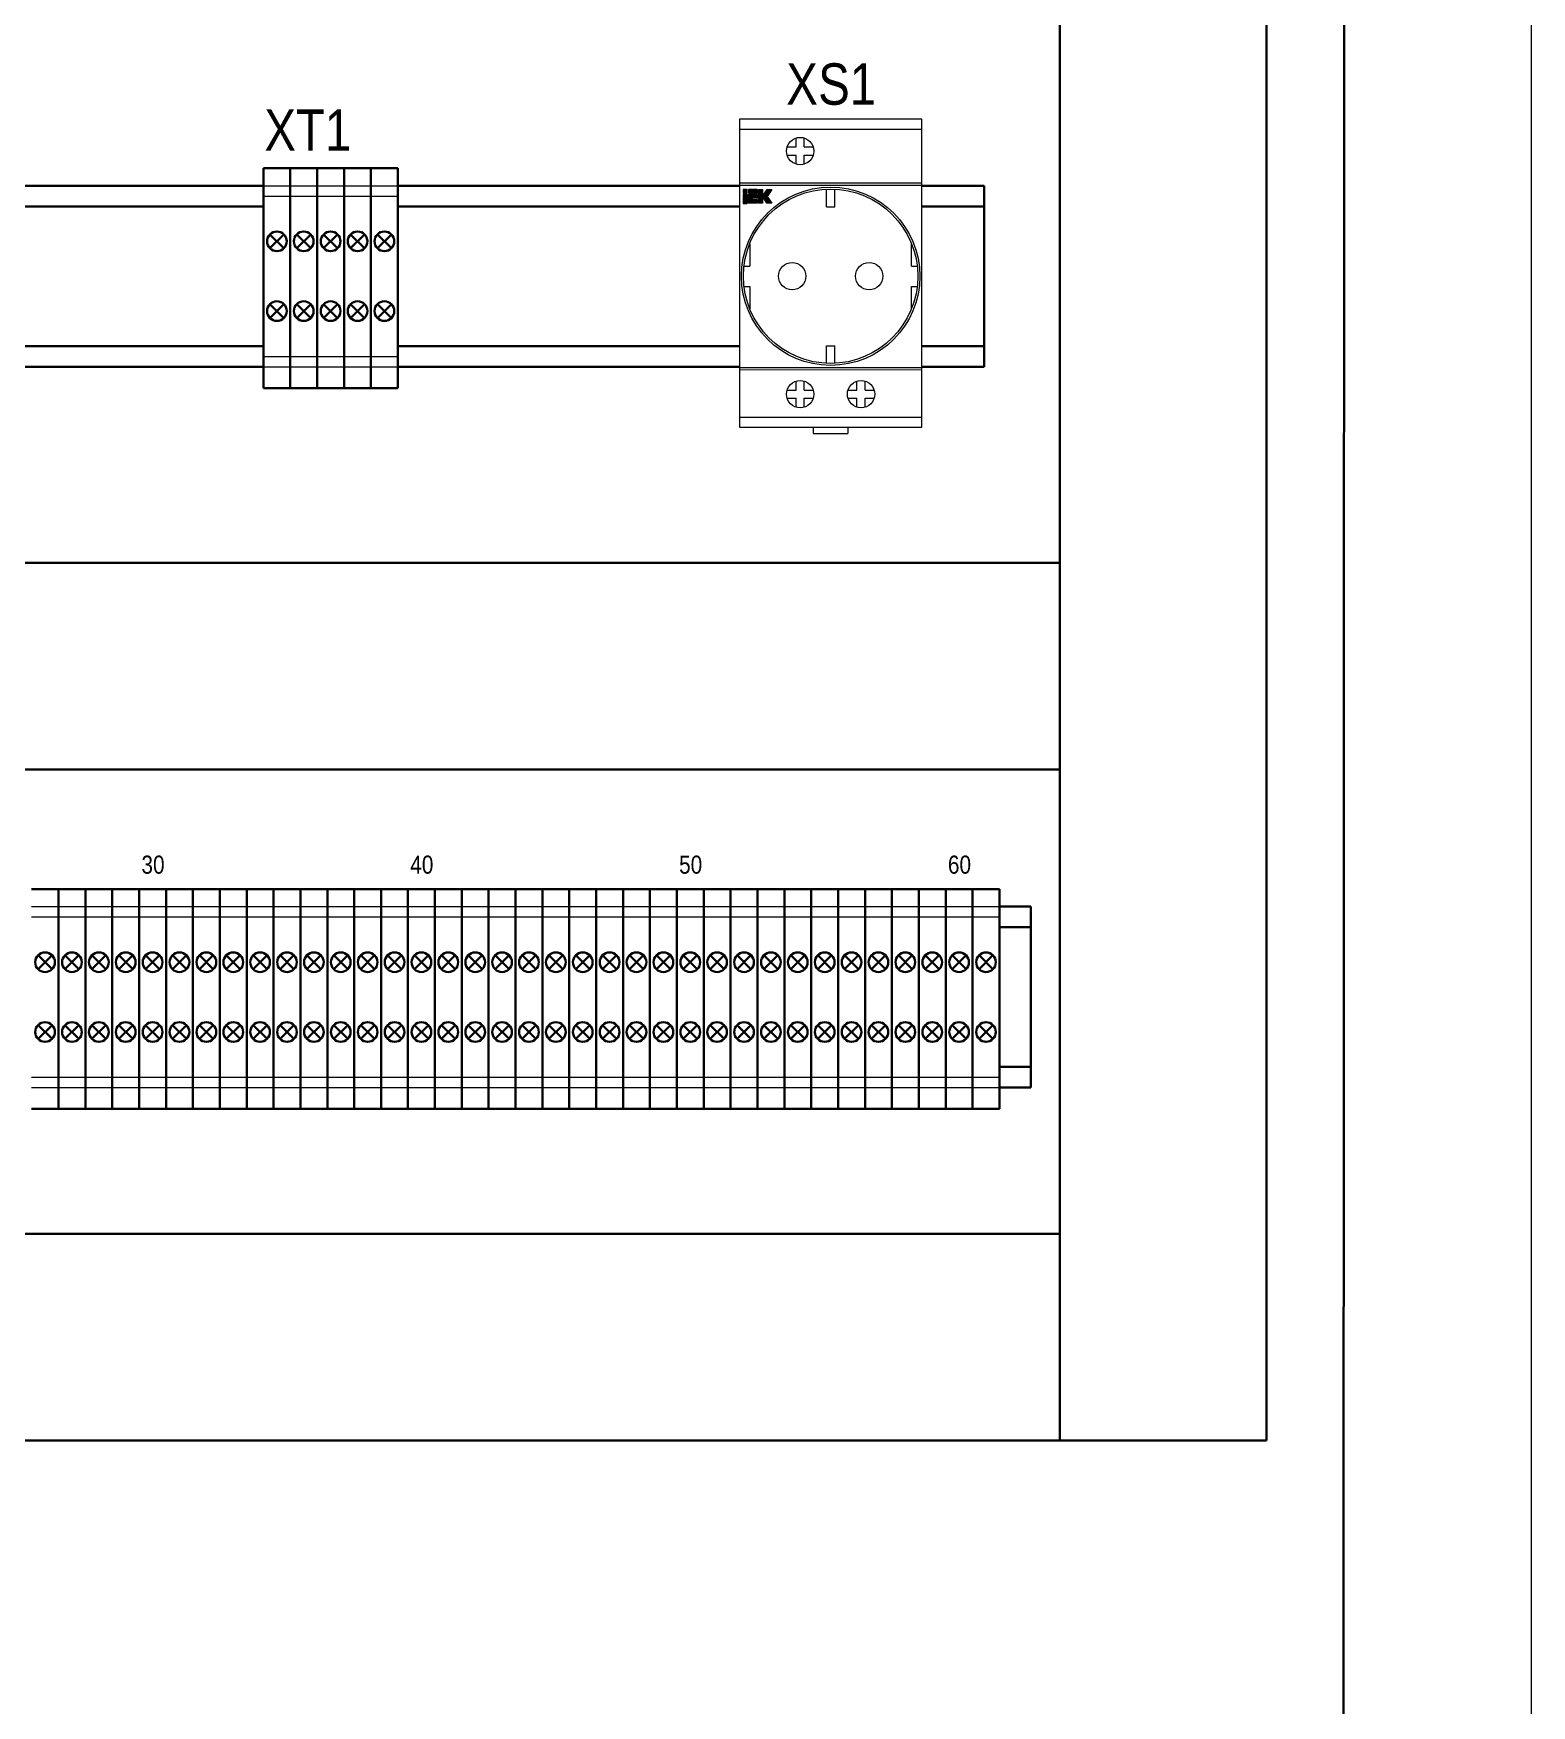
# Model space of a CAD drawing. Header units: millimetres. Extents: x -6000 to 26000, y -6000 to 26000.
# Drawn here: x 125.75 to 166.06, y -5219.36 to -5174.38 of the extents above; entities that cross this region are included whole.
import ezdxf

# ---------------------------------------------------------------- set-up
doc = ezdxf.new("R2010")
doc.units = ezdxf.units.MM
doc.header["$MEASUREMENT"] = 0
for name, color, linetype, lineweight in [('Чертеж и Рисунок_Ном._пера__1', 7, 'Continuous', 15), ('Чертеж и Рисунок_Ном._пера__2', 8, 'Continuous', 15), ('Чертеж и Рисунок_Ном._пера__21', 7, 'Continuous', 30), ('Чертеж и Рисунок_Ном._пера__7', 7, 'Continuous', 15)]:
    doc.layers.add(name, color=color, linetype=linetype, lineweight=lineweight)
for name, color, linetype, lineweight, true_color in [('Чертеж и Рисунок_Ном._пера__8', 7, 'Continuous', 15, 0xa80f02), ('Чертеж и Рисунок_Ном._пера__85', 7, 'Continuous', 5, 0x66b7ff), ('Чертеж и Рисунок_Ном._пера__9', 7, 'Continuous', 15, 0x3dad99)]:
    doc.layers.add(name, color=color, linetype=linetype, lineweight=lineweight, true_color=true_color)
doc.styles.add('СГЕНЕРИР_СТИЛЬ_1', font='')
doc.styles.get('СГЕНЕРИР_СТИЛЬ_1').set_extended_font_data('Arial Narrow')

msp = doc.modelspace()

# ---------------------------------------------------------------- hatches: boundary and pattern name
at = {"layer": 'Чертеж и Рисунок_Ном._пера__2', "linetype": 'Continuous', "lineweight": 15}
msp.add_hatch(color=8, dxfattribs=at).paths.add_polyline_path([(144.982, -5178.577), (144.982, -5178.678), (145.222, -5178.678), (145.222, -5178.577)])
at = {"layer": 'Чертеж и Рисунок_Ном._пера__8', "linetype": 'Continuous', "lineweight": 15, "true_color": 0xa80f02}
for points in [[(144.946, -5178.679), (144.946, -5178.577), (144.843, -5178.577), (144.843, -5178.679)], [(144.946, -5178.712), (144.843, -5178.712), (144.843, -5178.954), (144.946, -5178.954)], [(144.98, -5178.711), (144.98, -5178.951), (145.222, -5178.951), (145.222, -5178.849), (145.084, -5178.849), (145.084, -5178.814), (145.222, -5178.814), (145.222, -5178.711)], [(145.258, -5178.948), (145.361, -5178.948), (145.361, -5178.817), (145.397, -5178.817), (145.482, -5178.947), (145.611, -5178.947), (145.484, -5178.765), (145.61, -5178.577), (145.486, -5178.577), (145.397, -5178.712), (145.361, -5178.712), (145.36, -5178.577), (145.258, -5178.577)]]:
    msp.add_hatch(color=14, dxfattribs=at).paths.add_polyline_path(points)

# ---------------------------------------------------------------- linework, layer by layer
at = {"layer": 'Чертеж и Рисунок_Ном._пера__1', "color": 7, "linetype": 'Continuous', "lineweight": 15}
for p, q in [((131.934, -5178.48), (132.658, -5178.48)), ((131.934, -5178.758), (132.658, -5178.758)), ((132.658, -5178.48), (133.381, -5178.48)), ((132.658, -5178.758), (133.381, -5178.758)), ((133.381, -5178.48), (134.104, -5178.48)), ((133.381, -5178.758), (134.104, -5178.758)), ((134.104, -5178.48), (134.828, -5178.48)), ((134.104, -5178.758), (134.828, -5178.758)), ((134.828, -5178.48), (135.551, -5178.48)), ((134.828, -5178.758), (135.551, -5178.758)), ((131.934, -5183.07), (132.658, -5183.07)), ((131.934, -5183.349), (132.658, -5183.349)), ((132.658, -5183.07), (133.381, -5183.07)), ((132.658, -5183.349), (133.381, -5183.349)), ((133.381, -5183.07), (134.104, -5183.07)), ((133.381, -5183.349), (134.104, -5183.349)), ((134.104, -5183.07), (134.828, -5183.07)), ((134.104, -5183.349), (134.828, -5183.349)), ((134.828, -5183.07), (135.551, -5183.07)), ((134.828, -5183.349), (135.551, -5183.349)), ((125.698, -5197.87), (126.421, -5197.87)), ((125.698, -5198.149), (126.421, -5198.149)), ((126.421, -5197.87), (127.144, -5197.87)), ((126.421, -5198.149), (127.144, -5198.149)), ((127.144, -5197.87), (127.868, -5197.87)), ((127.144, -5198.149), (127.868, -5198.149)), ((127.868, -5197.87), (128.591, -5197.87)), ((127.868, -5198.149), (128.591, -5198.149)), ((128.591, -5197.87), (129.314, -5197.87)), ((128.591, -5198.149), (129.314, -5198.149)), ((129.314, -5197.87), (130.038, -5197.87)), ((129.314, -5198.149), (130.038, -5198.149)), ((130.038, -5197.87), (130.761, -5197.87)), ((130.038, -5198.149), (130.761, -5198.149)), ((130.761, -5197.87), (131.484, -5197.87)), ((130.761, -5198.149), (131.484, -5198.149)), ((131.484, -5197.87), (132.208, -5197.87)), ((131.484, -5198.149), (132.208, -5198.149)), ((132.208, -5197.87), (132.931, -5197.87)), ((132.208, -5198.149), (132.931, -5198.149)), ((132.931, -5197.87), (133.654, -5197.87)), ((132.931, -5198.149), (133.654, -5198.149)), ((133.654, -5197.87), (134.378, -5197.87)), ((133.654, -5198.149), (134.378, -5198.149)), ((134.378, -5197.87), (135.101, -5197.87)), ((134.378, -5198.149), (135.101, -5198.149)), ((135.101, -5197.87), (135.824, -5197.87)), ((135.101, -5198.149), (135.824, -5198.149)), ((135.824, -5197.87), (136.547, -5197.87)), ((135.824, -5198.149), (136.547, -5198.149)), ((136.547, -5197.87), (137.271, -5197.87)), ((136.547, -5198.149), (137.271, -5198.149)), ((137.271, -5197.87), (137.994, -5197.87)), ((137.271, -5198.149), (137.994, -5198.149)), ((137.994, -5197.87), (138.717, -5197.87)), ((137.994, -5198.149), (138.717, -5198.149)), ((138.717, -5197.87), (139.441, -5197.87)), ((138.717, -5198.149), (139.441, -5198.149)), ((139.441, -5197.87), (140.164, -5197.87)), ((139.441, -5198.149), (140.164, -5198.149)), ((140.164, -5197.87), (140.887, -5197.87)), ((140.164, -5198.149), (140.887, -5198.149)), ((140.887, -5197.87), (141.611, -5197.87)), ((140.887, -5198.149), (141.611, -5198.149)), ((141.611, -5197.87), (142.334, -5197.87)), ((141.611, -5198.149), (142.334, -5198.149)), ((142.334, -5197.87), (143.057, -5197.87)), ((142.334, -5198.149), (143.057, -5198.149)), ((143.057, -5197.87), (143.781, -5197.87)), ((143.057, -5198.149), (143.781, -5198.149)), ((143.781, -5197.87), (144.504, -5197.87)), ((143.781, -5198.149), (144.504, -5198.149)), ((144.504, -5197.87), (145.227, -5197.87)), ((144.504, -5198.149), (145.227, -5198.149)), ((145.227, -5197.87), (145.951, -5197.87)), ((145.227, -5198.149), (145.951, -5198.149)), ((145.951, -5197.87), (146.674, -5197.87)), ((145.951, -5198.149), (146.674, -5198.149)), ((146.674, -5197.87), (147.397, -5197.87)), ((146.674, -5198.149), (147.397, -5198.149)), ((147.397, -5197.87), (148.121, -5197.87)), ((147.397, -5198.149), (148.121, -5198.149)), ((148.121, -5197.87), (148.844, -5197.87)), ((148.121, -5198.149), (148.844, -5198.149)), ((148.844, -5197.87), (149.567, -5197.87)), ((148.844, -5198.149), (149.567, -5198.149)), ((149.567, -5197.87), (150.291, -5197.87)), ((149.567, -5198.149), (150.291, -5198.149)), ((150.291, -5197.87), (151.014, -5197.87)), ((150.291, -5198.149), (151.014, -5198.149)), ((151.014, -5197.87), (151.737, -5197.87)), ((151.014, -5198.149), (151.737, -5198.149)), ((125.698, -5202.461), (126.421, -5202.461)), ((125.698, -5202.739), (126.421, -5202.739)), ((126.421, -5202.461), (127.144, -5202.461)), ((126.421, -5202.739), (127.144, -5202.739)), ((127.144, -5202.461), (127.868, -5202.461)), ((127.144, -5202.739), (127.868, -5202.739)), ((127.868, -5202.461), (128.591, -5202.461)), ((127.868, -5202.739), (128.591, -5202.739)), ((128.591, -5202.461), (129.314, -5202.461)), ((128.591, -5202.739), (129.314, -5202.739)), ((129.314, -5202.461), (130.038, -5202.461)), ((129.314, -5202.739), (130.038, -5202.739)), ((130.038, -5202.461), (130.761, -5202.461)), ((130.038, -5202.739), (130.761, -5202.739)), ((130.761, -5202.461), (131.484, -5202.461)), ((130.761, -5202.739), (131.484, -5202.739)), ((131.484, -5202.461), (132.208, -5202.461)), ((131.484, -5202.739), (132.208, -5202.739)), ((132.208, -5202.461), (132.931, -5202.461)), ((132.208, -5202.739), (132.931, -5202.739)), ((132.931, -5202.461), (133.654, -5202.461)), ((132.931, -5202.739), (133.654, -5202.739)), ((133.654, -5202.461), (134.378, -5202.461)), ((133.654, -5202.739), (134.378, -5202.739)), ((134.378, -5202.461), (135.101, -5202.461)), ((134.378, -5202.739), (135.101, -5202.739)), ((135.101, -5202.461), (135.824, -5202.461)), ((135.101, -5202.739), (135.824, -5202.739)), ((135.824, -5202.461), (136.547, -5202.461)), ((135.824, -5202.739), (136.547, -5202.739)), ((136.547, -5202.461), (137.271, -5202.461)), ((136.547, -5202.739), (137.271, -5202.739)), ((137.271, -5202.461), (137.994, -5202.461)), ((137.271, -5202.739), (137.994, -5202.739)), ((137.994, -5202.461), (138.717, -5202.461)), ((137.994, -5202.739), (138.717, -5202.739)), ((138.717, -5202.461), (139.441, -5202.461)), ((138.717, -5202.739), (139.441, -5202.739)), ((139.441, -5202.461), (140.164, -5202.461)), ((139.441, -5202.739), (140.164, -5202.739)), ((140.164, -5202.461), (140.887, -5202.461)), ((140.164, -5202.739), (140.887, -5202.739)), ((140.887, -5202.461), (141.611, -5202.461)), ((140.887, -5202.739), (141.611, -5202.739)), ((141.611, -5202.461), (142.334, -5202.461)), ((141.611, -5202.739), (142.334, -5202.739)), ((142.334, -5202.461), (143.057, -5202.461)), ((142.334, -5202.739), (143.057, -5202.739)), ((143.057, -5202.461), (143.781, -5202.461)), ((143.057, -5202.739), (143.781, -5202.739)), ((143.781, -5202.461), (144.504, -5202.461)), ((143.781, -5202.739), (144.504, -5202.739)), ((144.504, -5202.461), (145.227, -5202.461)), ((144.504, -5202.739), (145.227, -5202.739)), ((145.227, -5202.461), (145.951, -5202.461)), ((145.227, -5202.739), (145.951, -5202.739)), ((145.951, -5202.461), (146.674, -5202.461)), ((145.951, -5202.739), (146.674, -5202.739)), ((146.674, -5202.461), (147.397, -5202.461)), ((146.674, -5202.739), (147.397, -5202.739)), ((147.397, -5202.461), (148.121, -5202.461)), ((147.397, -5202.739), (148.121, -5202.739)), ((148.121, -5202.461), (148.844, -5202.461)), ((148.121, -5202.739), (148.844, -5202.739)), ((148.844, -5202.461), (149.567, -5202.461)), ((148.844, -5202.739), (149.567, -5202.739)), ((149.567, -5202.461), (150.291, -5202.461)), ((149.567, -5202.739), (150.291, -5202.739)), ((150.291, -5202.461), (151.014, -5202.461)), ((150.291, -5202.739), (151.014, -5202.739)), ((151.014, -5202.461), (151.737, -5202.461)), ((151.014, -5202.739), (151.737, -5202.739))]:
    msp.add_line(p, q, dxfattribs=at)
at = {"layer": 'Чертеж и Рисунок_Ном._пера__2', "color": 8, "linetype": 'Continuous', "lineweight": 15}
msp.add_lwpolyline([(144.982, -5178.678), (145.222, -5178.678), (145.222, -5178.577), (144.982, -5178.577)], close=True, dxfattribs=at)
at = {"layer": 'Чертеж и Рисунок_Ном._пера__21', "color": 7, "linetype": 'Continuous', "lineweight": 30}
for p, q in [((161.043, -5106.529), (160.93, -5356.909)), ((153.36, -5212.235), (153.36, -5114.548)), ((158.924, -5114.548), (158.924, -5212.235)), ((131.934, -5183.921), (131.934, -5178.009)), ((131.934, -5178.009), (132.658, -5178.009)), ((132.658, -5178.009), (132.658, -5183.921)), ((132.658, -5183.921), (132.658, -5178.009)), ((132.658, -5178.009), (133.381, -5178.009)), ((133.381, -5178.009), (133.381, -5183.921)), ((133.381, -5183.921), (133.381, -5178.009)), ((133.381, -5178.009), (134.104, -5178.009)), ((134.104, -5178.009), (134.104, -5183.921)), ((134.104, -5183.921), (134.104, -5178.009)), ((134.104, -5178.009), (134.828, -5178.009)), ((134.828, -5178.009), (134.828, -5183.921)), ((134.828, -5183.921), (134.828, -5178.009)), ((134.828, -5178.009), (135.551, -5178.009)), ((135.551, -5178.009), (135.551, -5183.921)), ((124.017, -5178.48), (131.934, -5178.48)), ((135.551, -5178.48), (144.741, -5178.48)), ((149.651, -5178.48), (151.327, -5178.48)), ((151.327, -5183.349), (151.327, -5178.48)), ((124.004, -5179.036), (131.934, -5179.036)), ((135.551, -5179.036), (144.741, -5179.036)), ((149.651, -5179.036), (151.327, -5179.036)), ((132.483, -5179.788), (132.109, -5180.163)), ((132.109, -5179.788), (132.483, -5180.163)), ((133.207, -5179.788), (132.832, -5180.163)), ((132.832, -5179.788), (133.207, -5180.163)), ((133.93, -5179.788), (133.555, -5180.163)), ((133.555, -5179.788), (133.93, -5180.163)), ((134.653, -5179.788), (134.279, -5180.163)), ((134.279, -5179.788), (134.653, -5180.163)), ((135.377, -5179.788), (135.002, -5180.163)), ((135.002, -5179.788), (135.377, -5180.163)), ((132.483, -5181.666), (132.109, -5182.04)), ((132.109, -5181.666), (132.483, -5182.04)), ((133.207, -5181.666), (132.832, -5182.04)), ((132.832, -5181.666), (133.207, -5182.04)), ((133.93, -5181.666), (133.555, -5182.04)), ((133.555, -5181.666), (133.93, -5182.04)), ((134.653, -5181.666), (134.279, -5182.04)), ((134.279, -5181.666), (134.653, -5182.04)), ((135.377, -5181.666), (135.002, -5182.04)), ((135.002, -5181.666), (135.377, -5182.04)), ((131.934, -5182.792), (124.004, -5182.792)), ((144.741, -5182.792), (135.551, -5182.792)), ((151.327, -5182.792), (149.651, -5182.792)), ((131.934, -5183.349), (124.004, -5183.349)), ((144.741, -5183.349), (135.551, -5183.349)), ((151.327, -5183.349), (149.651, -5183.349)), ((132.658, -5183.921), (131.934, -5183.921)), ((133.381, -5183.921), (132.658, -5183.921)), ((134.104, -5183.921), (133.381, -5183.921)), ((134.828, -5183.921), (134.104, -5183.921)), ((135.551, -5183.921), (134.828, -5183.921)), ((85.187, -5188.62), (153.36, -5188.62)), ((153.36, -5188.62), (153.36, -5194.184)), ((153.36, -5194.184), (85.187, -5194.184)), ((125.698, -5197.399), (126.421, -5197.399)), ((126.421, -5197.399), (126.421, -5203.311)), ((126.421, -5203.311), (126.421, -5197.399)), ((126.421, -5197.399), (127.144, -5197.399)), ((127.144, -5197.399), (127.144, -5203.311)), ((127.144, -5203.311), (127.144, -5197.399)), ((127.144, -5197.399), (127.868, -5197.399)), ((127.868, -5197.399), (127.868, -5203.311)), ((127.868, -5203.311), (127.868, -5197.399)), ((127.868, -5197.399), (128.591, -5197.399)), ((128.591, -5197.399), (128.591, -5203.311)), ((128.591, -5203.311), (128.591, -5197.399)), ((128.591, -5197.399), (129.314, -5197.399)), ((129.314, -5197.399), (129.314, -5203.311)), ((129.314, -5203.311), (129.314, -5197.399)), ((129.314, -5203.311), (129.314, -5197.399)), ((129.314, -5197.399), (130.038, -5197.399)), ((130.038, -5197.399), (130.038, -5203.311)), ((130.038, -5203.311), (130.038, -5197.399)), ((130.038, -5197.399), (130.761, -5197.399)), ((130.761, -5197.399), (130.761, -5203.311)), ((130.761, -5203.311), (130.761, -5197.399)), ((130.761, -5197.399), (131.484, -5197.399)), ((131.484, -5197.399), (131.484, -5203.311)), ((131.484, -5203.311), (131.484, -5197.399)), ((131.484, -5197.399), (132.208, -5197.399)), ((132.208, -5197.399), (132.208, -5203.311)), ((132.208, -5203.311), (132.208, -5197.399)), ((132.208, -5197.399), (132.931, -5197.399)), ((132.931, -5197.399), (132.931, -5203.311)), ((132.931, -5203.311), (132.931, -5197.399)), ((132.931, -5197.399), (133.654, -5197.399)), ((133.654, -5197.399), (133.654, -5203.311)), ((133.654, -5203.311), (133.654, -5197.399)), ((133.654, -5197.399), (134.378, -5197.399)), ((134.378, -5197.399), (134.378, -5203.311)), ((134.378, -5203.311), (134.378, -5197.399)), ((134.378, -5197.399), (135.101, -5197.399)), ((135.101, -5197.399), (135.101, -5203.311)), ((135.101, -5203.311), (135.101, -5197.399)), ((135.101, -5197.399), (135.824, -5197.399)), ((135.824, -5197.399), (135.824, -5203.311)), ((135.824, -5203.311), (135.824, -5197.399)), ((135.824, -5197.399), (136.547, -5197.399)), ((136.547, -5197.399), (136.547, -5203.311)), ((136.547, -5203.311), (136.547, -5197.399)), ((136.547, -5203.311), (136.547, -5197.399)), ((136.547, -5197.399), (137.271, -5197.399)), ((137.271, -5197.399), (137.271, -5203.311)), ((137.271, -5203.311), (137.271, -5197.399)), ((137.271, -5197.399), (137.994, -5197.399)), ((137.994, -5197.399), (137.994, -5203.311)), ((137.994, -5203.311), (137.994, -5197.399)), ((137.994, -5197.399), (138.717, -5197.399)), ((138.717, -5197.399), (138.717, -5203.311)), ((138.717, -5203.311), (138.717, -5197.399)), ((138.717, -5197.399), (139.441, -5197.399)), ((139.441, -5197.399), (139.441, -5203.311)), ((139.441, -5203.311), (139.441, -5197.399)), ((139.441, -5197.399), (140.164, -5197.399)), ((140.164, -5197.399), (140.164, -5203.311)), ((140.164, -5203.311), (140.164, -5197.399)), ((140.164, -5197.399), (140.887, -5197.399)), ((140.887, -5197.399), (140.887, -5203.311)), ((140.887, -5203.311), (140.887, -5197.399)), ((140.887, -5197.399), (141.611, -5197.399)), ((141.611, -5197.399), (141.611, -5203.311)), ((141.611, -5203.311), (141.611, -5197.399)), ((141.611, -5197.399), (142.334, -5197.399)), ((142.334, -5197.399), (142.334, -5203.311)), ((142.334, -5203.311), (142.334, -5197.399)), ((142.334, -5197.399), (143.057, -5197.399)), ((143.057, -5197.399), (143.057, -5203.311)), ((143.057, -5203.311), (143.057, -5197.399)), ((143.057, -5197.399), (143.781, -5197.399)), ((143.781, -5197.399), (143.781, -5203.311)), ((143.781, -5203.311), (143.781, -5197.399)), ((143.781, -5203.311), (143.781, -5197.399)), ((143.781, -5197.399), (144.504, -5197.399)), ((144.504, -5197.399), (144.504, -5203.311)), ((144.504, -5203.311), (144.504, -5197.399)), ((144.504, -5197.399), (145.227, -5197.399)), ((145.227, -5197.399), (145.227, -5203.311)), ((145.227, -5203.311), (145.227, -5197.399)), ((145.227, -5197.399), (145.951, -5197.399)), ((145.951, -5197.399), (145.951, -5203.311)), ((145.951, -5203.311), (145.951, -5197.399)), ((145.951, -5197.399), (146.674, -5197.399)), ((146.674, -5197.399), (146.674, -5203.311)), ((146.674, -5203.311), (146.674, -5197.399)), ((146.674, -5197.399), (147.397, -5197.399)), ((147.397, -5197.399), (147.397, -5203.311)), ((147.397, -5203.311), (147.397, -5197.399)), ((147.397, -5197.399), (148.121, -5197.399)), ((148.121, -5197.399), (148.121, -5203.311)), ((148.121, -5203.311), (148.121, -5197.399)), ((148.121, -5197.399), (148.844, -5197.399)), ((148.844, -5197.399), (148.844, -5203.311)), ((148.844, -5203.311), (148.844, -5197.399)), ((148.844, -5197.399), (149.567, -5197.399)), ((149.567, -5197.399), (149.567, -5203.311)), ((149.567, -5203.311), (149.567, -5197.399)), ((149.567, -5197.399), (150.291, -5197.399)), ((150.291, -5197.399), (150.291, -5203.311)), ((150.291, -5203.311), (150.291, -5197.399)), ((150.291, -5197.399), (151.014, -5197.399)), ((151.014, -5197.399), (151.014, -5203.311)), ((151.014, -5203.311), (151.014, -5197.399)), ((151.014, -5203.311), (151.014, -5197.399)), ((151.014, -5197.399), (151.737, -5197.399)), ((151.737, -5197.399), (151.737, -5203.311)), ((151.737, -5197.87), (152.584, -5197.87)), ((152.584, -5202.739), (152.584, -5197.87)), ((151.737, -5198.427), (152.584, -5198.427)), ((126.247, -5199.179), (125.872, -5199.553)), ((125.872, -5199.179), (126.247, -5199.553)), ((126.97, -5199.179), (126.595, -5199.553)), ((126.595, -5199.179), (126.97, -5199.553)), ((127.693, -5199.179), (127.319, -5199.553)), ((127.319, -5199.179), (127.693, -5199.553)), ((128.417, -5199.179), (128.042, -5199.553)), ((128.042, -5199.179), (128.417, -5199.553)), ((129.14, -5199.179), (128.765, -5199.553)), ((128.765, -5199.179), (129.14, -5199.553)), ((129.863, -5199.179), (129.489, -5199.553)), ((129.489, -5199.179), (129.863, -5199.553)), ((130.586, -5199.179), (130.212, -5199.553)), ((130.212, -5199.179), (130.586, -5199.553)), ((131.31, -5199.179), (130.935, -5199.553)), ((130.935, -5199.179), (131.31, -5199.553)), ((132.033, -5199.179), (131.659, -5199.553)), ((131.659, -5199.179), (132.033, -5199.553)), ((132.756, -5199.179), (132.382, -5199.553)), ((132.382, -5199.179), (132.756, -5199.553)), ((133.48, -5199.179), (133.105, -5199.553)), ((133.105, -5199.179), (133.48, -5199.553)), ((134.203, -5199.179), (133.829, -5199.553)), ((133.829, -5199.179), (134.203, -5199.553)), ((134.926, -5199.179), (134.552, -5199.553)), ((134.552, -5199.179), (134.926, -5199.553)), ((135.65, -5199.179), (135.275, -5199.553)), ((135.275, -5199.179), (135.65, -5199.553)), ((136.373, -5199.179), (135.999, -5199.553)), ((135.999, -5199.179), (136.373, -5199.553)), ((137.096, -5199.179), (136.722, -5199.553)), ((136.722, -5199.179), (137.096, -5199.553)), ((137.82, -5199.179), (137.445, -5199.553)), ((137.445, -5199.179), (137.82, -5199.553)), ((138.543, -5199.179), (138.169, -5199.553)), ((138.169, -5199.179), (138.543, -5199.553)), ((139.266, -5199.179), (138.892, -5199.553)), ((138.892, -5199.179), (139.266, -5199.553)), ((139.99, -5199.179), (139.615, -5199.553)), ((139.615, -5199.179), (139.99, -5199.553)), ((140.713, -5199.179), (140.339, -5199.553)), ((140.339, -5199.179), (140.713, -5199.553)), ((141.436, -5199.179), (141.062, -5199.553)), ((141.062, -5199.179), (141.436, -5199.553)), ((142.16, -5199.179), (141.785, -5199.553)), ((141.785, -5199.179), (142.16, -5199.553)), ((142.883, -5199.179), (142.508, -5199.553)), ((142.508, -5199.179), (142.883, -5199.553)), ((143.606, -5199.179), (143.232, -5199.553)), ((143.232, -5199.179), (143.606, -5199.553)), ((144.33, -5199.179), (143.955, -5199.553)), ((143.955, -5199.179), (144.33, -5199.553)), ((145.053, -5199.179), (144.678, -5199.553)), ((144.678, -5199.179), (145.053, -5199.553)), ((145.776, -5199.179), (145.402, -5199.553)), ((145.402, -5199.179), (145.776, -5199.553)), ((146.5, -5199.179), (146.125, -5199.553)), ((146.125, -5199.179), (146.5, -5199.553)), ((147.223, -5199.179), (146.848, -5199.553)), ((146.848, -5199.179), (147.223, -5199.553)), ((147.946, -5199.179), (147.572, -5199.553)), ((147.572, -5199.179), (147.946, -5199.553)), ((148.669, -5199.179), (148.295, -5199.553)), ((148.295, -5199.179), (148.669, -5199.553)), ((149.393, -5199.179), (149.018, -5199.553)), ((149.018, -5199.179), (149.393, -5199.553)), ((150.116, -5199.179), (149.742, -5199.553)), ((149.742, -5199.179), (150.116, -5199.553)), ((150.839, -5199.179), (150.465, -5199.553)), ((150.465, -5199.179), (150.839, -5199.553)), ((151.563, -5199.179), (151.188, -5199.553)), ((151.188, -5199.179), (151.563, -5199.553)), ((126.247, -5201.056), (125.872, -5201.431)), ((125.872, -5201.056), (126.247, -5201.431)), ((126.97, -5201.056), (126.595, -5201.431)), ((126.595, -5201.056), (126.97, -5201.431)), ((127.693, -5201.056), (127.319, -5201.431)), ((127.319, -5201.056), (127.693, -5201.431)), ((128.417, -5201.056), (128.042, -5201.431)), ((128.042, -5201.056), (128.417, -5201.431)), ((129.14, -5201.056), (128.765, -5201.431)), ((128.765, -5201.056), (129.14, -5201.431)), ((129.863, -5201.056), (129.489, -5201.431)), ((129.489, -5201.056), (129.863, -5201.431)), ((130.586, -5201.056), (130.212, -5201.431)), ((130.212, -5201.056), (130.586, -5201.431)), ((131.31, -5201.056), (130.935, -5201.431)), ((130.935, -5201.056), (131.31, -5201.431)), ((132.033, -5201.056), (131.659, -5201.431)), ((131.659, -5201.056), (132.033, -5201.431)), ((132.756, -5201.056), (132.382, -5201.431)), ((132.382, -5201.056), (132.756, -5201.431)), ((133.48, -5201.056), (133.105, -5201.431)), ((133.105, -5201.056), (133.48, -5201.431)), ((134.203, -5201.056), (133.829, -5201.431)), ((133.829, -5201.056), (134.203, -5201.431)), ((134.926, -5201.056), (134.552, -5201.431)), ((134.552, -5201.056), (134.926, -5201.431)), ((135.65, -5201.056), (135.275, -5201.431)), ((135.275, -5201.056), (135.65, -5201.431)), ((136.373, -5201.056), (135.999, -5201.431)), ((135.999, -5201.056), (136.373, -5201.431)), ((137.096, -5201.056), (136.722, -5201.431)), ((136.722, -5201.056), (137.096, -5201.431)), ((137.82, -5201.056), (137.445, -5201.431)), ((137.445, -5201.056), (137.82, -5201.431)), ((138.543, -5201.056), (138.169, -5201.431)), ((138.169, -5201.056), (138.543, -5201.431)), ((139.266, -5201.056), (138.892, -5201.431)), ((138.892, -5201.056), (139.266, -5201.431)), ((139.99, -5201.056), (139.615, -5201.431)), ((139.615, -5201.056), (139.99, -5201.431)), ((140.713, -5201.056), (140.339, -5201.431)), ((140.339, -5201.056), (140.713, -5201.431)), ((141.436, -5201.056), (141.062, -5201.431)), ((141.062, -5201.056), (141.436, -5201.431)), ((142.16, -5201.056), (141.785, -5201.431)), ((141.785, -5201.056), (142.16, -5201.431)), ((142.883, -5201.056), (142.508, -5201.431)), ((142.508, -5201.056), (142.883, -5201.431)), ((143.606, -5201.056), (143.232, -5201.431)), ((143.232, -5201.056), (143.606, -5201.431)), ((144.33, -5201.056), (143.955, -5201.431)), ((143.955, -5201.056), (144.33, -5201.431)), ((145.053, -5201.056), (144.678, -5201.431)), ((144.678, -5201.056), (145.053, -5201.431)), ((145.776, -5201.056), (145.402, -5201.431)), ((145.402, -5201.056), (145.776, -5201.431)), ((146.5, -5201.056), (146.125, -5201.431)), ((146.125, -5201.056), (146.5, -5201.431)), ((147.223, -5201.056), (146.848, -5201.431)), ((146.848, -5201.056), (147.223, -5201.431)), ((147.946, -5201.056), (147.572, -5201.431)), ((147.572, -5201.056), (147.946, -5201.431)), ((148.669, -5201.056), (148.295, -5201.431)), ((148.295, -5201.056), (148.669, -5201.431)), ((149.393, -5201.056), (149.018, -5201.431)), ((149.018, -5201.056), (149.393, -5201.431)), ((150.116, -5201.056), (149.742, -5201.431)), ((149.742, -5201.056), (150.116, -5201.431)), ((150.839, -5201.056), (150.465, -5201.431)), ((150.465, -5201.056), (150.839, -5201.431)), ((151.563, -5201.056), (151.188, -5201.431)), ((151.188, -5201.056), (151.563, -5201.431)), ((152.584, -5202.183), (151.737, -5202.183)), ((152.584, -5202.739), (151.737, -5202.739)), ((126.421, -5203.311), (125.698, -5203.311)), ((127.144, -5203.311), (126.421, -5203.311)), ((127.868, -5203.311), (127.144, -5203.311)), ((128.591, -5203.311), (127.868, -5203.311)), ((129.314, -5203.311), (128.591, -5203.311)), ((130.038, -5203.311), (129.314, -5203.311)), ((130.761, -5203.311), (130.038, -5203.311)), ((131.484, -5203.311), (130.761, -5203.311)), ((132.208, -5203.311), (131.484, -5203.311)), ((132.931, -5203.311), (132.208, -5203.311)), ((133.654, -5203.311), (132.931, -5203.311)), ((134.378, -5203.311), (133.654, -5203.311)), ((135.101, -5203.311), (134.378, -5203.311)), ((135.824, -5203.311), (135.101, -5203.311)), ((136.547, -5203.311), (135.824, -5203.311)), ((137.271, -5203.311), (136.547, -5203.311)), ((137.994, -5203.311), (137.271, -5203.311)), ((138.717, -5203.311), (137.994, -5203.311)), ((139.441, -5203.311), (138.717, -5203.311)), ((140.164, -5203.311), (139.441, -5203.311)), ((140.887, -5203.311), (140.164, -5203.311)), ((141.611, -5203.311), (140.887, -5203.311)), ((142.334, -5203.311), (141.611, -5203.311)), ((143.057, -5203.311), (142.334, -5203.311)), ((143.781, -5203.311), (143.057, -5203.311)), ((144.504, -5203.311), (143.781, -5203.311)), ((145.227, -5203.311), (144.504, -5203.311)), ((145.951, -5203.311), (145.227, -5203.311)), ((146.674, -5203.311), (145.951, -5203.311)), ((147.397, -5203.311), (146.674, -5203.311)), ((148.121, -5203.311), (147.397, -5203.311)), ((148.844, -5203.311), (148.121, -5203.311)), ((149.567, -5203.311), (148.844, -5203.311)), ((150.291, -5203.311), (149.567, -5203.311)), ((151.014, -5203.311), (150.291, -5203.311)), ((151.737, -5203.311), (151.014, -5203.311)), ((85.187, -5206.671), (153.36, -5206.671)), ((153.36, -5206.671), (153.36, -5212.235)), ((153.36, -5212.235), (85.187, -5212.235)), ((158.924, -5212.235), (153.36, -5212.235))]:
    msp.add_line(p, q, dxfattribs=at)
for centre in [(132.296, -5179.975), (133.019, -5179.975), (133.743, -5179.975), (134.466, -5179.975), (135.189, -5179.975), (132.296, -5181.853), (133.019, -5181.853), (133.743, -5181.853), (134.466, -5181.853), (135.189, -5181.853), (126.059, -5199.366), (126.783, -5199.366), (127.506, -5199.366), (128.229, -5199.366), (128.953, -5199.366), (129.676, -5199.366), (130.399, -5199.366), (131.123, -5199.366), (131.846, -5199.366), (132.569, -5199.366), (133.293, -5199.366), (134.016, -5199.366), (134.739, -5199.366), (135.463, -5199.366), (136.186, -5199.366), (136.909, -5199.366), (137.632, -5199.366), (138.356, -5199.366), (139.079, -5199.366), (139.802, -5199.366), (140.526, -5199.366), (141.249, -5199.366), (141.972, -5199.366), (142.696, -5199.366), (143.419, -5199.366), (144.142, -5199.366), (144.866, -5199.366), (145.589, -5199.366), (146.312, -5199.366), (147.036, -5199.366), (147.759, -5199.366), (148.482, -5199.366), (149.206, -5199.366), (149.929, -5199.366), (150.652, -5199.366), (151.376, -5199.366), (126.059, -5201.244), (126.783, -5201.244), (127.506, -5201.244), (128.229, -5201.244), (128.953, -5201.244), (129.676, -5201.244), (130.399, -5201.244), (131.123, -5201.244), (131.846, -5201.244), (132.569, -5201.244), (133.293, -5201.244), (134.016, -5201.244), (134.739, -5201.244), (135.463, -5201.244), (136.186, -5201.244), (136.909, -5201.244), (137.632, -5201.244), (138.356, -5201.244), (139.079, -5201.244), (139.802, -5201.244), (140.526, -5201.244), (141.249, -5201.244), (141.972, -5201.244), (142.696, -5201.244), (143.419, -5201.244), (144.142, -5201.244), (144.866, -5201.244), (145.589, -5201.244), (146.312, -5201.244), (147.036, -5201.244), (147.759, -5201.244), (148.482, -5201.244), (149.206, -5201.244), (149.929, -5201.244), (150.652, -5201.244), (151.376, -5201.244)]:
    msp.add_circle(centre, 0.265, dxfattribs=at)
at = {"layer": 'Чертеж и Рисунок_Ном._пера__7', "color": 7, "linetype": 'Continuous', "lineweight": 15}
for p, q in [((144.741, -5176.959), (149.651, -5176.959)), ((146.026, -5177.437), (146.268, -5177.437)), ((146.268, -5177.437), (146.268, -5177.194)), ((146.487, -5177.437), (146.487, -5177.194)), ((146.487, -5177.437), (146.729, -5177.437)), ((146.026, -5177.655), (146.268, -5177.655)), ((146.268, -5177.897), (146.268, -5177.655)), ((146.487, -5177.897), (146.487, -5177.655)), ((146.487, -5177.655), (146.729, -5177.655)), ((144.741, -5178.405), (149.651, -5178.405)), ((144.741, -5178.46), (149.651, -5178.46)), ((147.087, -5179.044), (147.087, -5178.571)), ((147.305, -5179.044), (147.305, -5178.571)), ((147.087, -5179.044), (147.305, -5179.044)), ((145.019, -5180.041), (145.019, -5180.64)), ((149.373, -5180.64), (149.373, -5180.041)), ((144.866, -5180.64), (145.019, -5180.64)), ((149.373, -5180.64), (149.525, -5180.64)), ((144.866, -5181.189), (145.019, -5181.189)), ((145.019, -5181.189), (145.019, -5181.788)), ((149.373, -5181.189), (149.525, -5181.189)), ((149.373, -5181.788), (149.373, -5181.189)), ((147.087, -5183.258), (147.087, -5182.784)), ((147.087, -5182.784), (147.305, -5182.784)), ((147.305, -5183.258), (147.305, -5182.784)), ((144.741, -5183.373), (149.651, -5183.369)), ((144.741, -5183.428), (149.651, -5183.424)), ((146.268, -5183.978), (146.268, -5183.735)), ((146.487, -5183.978), (146.487, -5183.735)), ((147.905, -5183.978), (147.905, -5183.735)), ((148.123, -5183.978), (148.123, -5183.735)), ((146.026, -5183.978), (146.268, -5183.978)), ((146.026, -5184.196), (146.268, -5184.196)), ((146.268, -5184.438), (146.268, -5184.196)), ((146.487, -5183.978), (146.729, -5183.978)), ((146.487, -5184.438), (146.487, -5184.196)), ((146.487, -5184.196), (146.729, -5184.196)), ((147.662, -5183.978), (147.905, -5183.978)), ((147.662, -5184.196), (147.905, -5184.196)), ((147.905, -5184.438), (147.905, -5184.196)), ((148.123, -5183.978), (148.366, -5183.978)), ((148.123, -5184.438), (148.123, -5184.196)), ((148.123, -5184.196), (148.366, -5184.196)), ((144.741, -5184.706), (149.651, -5184.706)), ((144.741, -5184.978), (149.651, -5184.978)), ((146.729, -5184.978), (146.729, -5185.142)), ((147.662, -5184.978), (147.662, -5185.142))]:
    msp.add_line(p, q, dxfattribs=at)
for points in [[(149.651, -5184.978), (149.651, -5176.687), (144.741, -5176.687), (144.741, -5184.978)], [(146.729, -5185.142), (147.662, -5185.142)]]:
    msp.add_lwpolyline(points, dxfattribs=at)
for centre, radius in [((146.378, -5177.546), 0.368), ((147.196, -5180.914), 2.4), ((147.196, -5180.914), 2.346), ((146.159, -5180.914), 0.368), ((148.232, -5180.914), 0.368), ((146.378, -5184.087), 0.368), ((148.014, -5184.087), 0.368)]:
    msp.add_circle(centre, radius, dxfattribs=at)
at = {"layer": 'Чертеж и Рисунок_Ном._пера__85', "color": 151, "linetype": 'Continuous', "lineweight": 5, "true_color": 0x66b7ff}
msp.add_line((166.055, -5356.909), (166.055, -5106.529), dxfattribs=at)
at = {"layer": 'Чертеж и Рисунок_Ном._пера__9', "color": 135, "linetype": 'Continuous', "lineweight": 15, "true_color": 0x3dad99}
for points in [[(144.843, -5178.679), (144.946, -5178.679), (144.946, -5178.577), (144.843, -5178.577)], [(144.843, -5178.954), (144.946, -5178.954), (144.946, -5178.712), (144.843, -5178.712)]]:
    msp.add_lwpolyline(points, close=True, dxfattribs=at)
at = {"layer": 'Чертеж и Рисунок_Ном._пера__9', "color": 135, "linetype": 'Continuous', "lineweight": 15, "true_color": 0x3dad99, "flags": 128}
for points in [[(144.98, -5178.711), (145.222, -5178.711), (145.222, -5178.814), (145.084, -5178.814), (145.084, -5178.849), (145.222, -5178.849), (145.222, -5178.951), (144.98, -5178.951)], [(145.258, -5178.577), (145.36, -5178.577), (145.361, -5178.712), (145.397, -5178.712), (145.486, -5178.577), (145.61, -5178.577), (145.484, -5178.765), (145.611, -5178.947), (145.482, -5178.947), (145.397, -5178.817), (145.361, -5178.817), (145.361, -5178.948), (145.258, -5178.948)]]:
    msp.add_lwpolyline(points, close=True, dxfattribs=at)

# ---------------------------------------------------------------- texts
at = {"layer": 'Чертеж и Рисунок_Ном._пера__1', "color": 7, "linetype": 'Continuous', "lineweight": 15, "attachment_point": 7, "style": 'СГЕНЕРИР_СТИЛЬ_1'}
for s, insert, char_height in [('\\A1;{\\pql;\\fArial Narrow|b0|i0|c204|p34;X}', (146.002, -5176.297), 1.1128), ('\\A1;{\\pql;\\fArial Narrow|b0|i0|c204|p34;S1}', (146.861, -5176.316), 1.1128), ('\\A1;{\\pql;\\fArial Narrow|b0|i0|c204|p34;XT1}', (131.96, -5177.54), 1.1128), ('\\A1;{\\pql;\\fArial Narrow|b0|i0|c204|p34;3}', (128.652, -5196.992), 0.48685), ('\\A1;{\\pql;\\fArial Narrow|b0|i0|c204|p34;0}', (128.964, -5196.992), 0.48685), ('\\A1;{\\pql;\\fArial Narrow|b0|i0|c204|p34;4}', (135.885, -5196.983), 0.48685), ('\\A1;{\\pql;\\fArial Narrow|b0|i0|c204|p34;0}', (136.197, -5196.992), 0.48685), ('\\A1;{\\pql;\\fArial Narrow|b0|i0|c204|p34;5}', (143.119, -5196.992), 0.48685), ('\\A1;{\\pql;\\fArial Narrow|b0|i0|c204|p34;0}', (143.43, -5196.992), 0.48685), ('\\A1;{\\pql;\\fArial Narrow|b0|i0|c204|p34;6}', (150.352, -5196.992), 0.48685), ('\\A1;{\\pql;\\fArial Narrow|b0|i0|c204|p34;0}', (150.663, -5196.992), 0.48685)]:
    msp.add_mtext(s, dxfattribs=dict(at, insert=insert, char_height=char_height))

doc.saveas('drawing.dxf')
